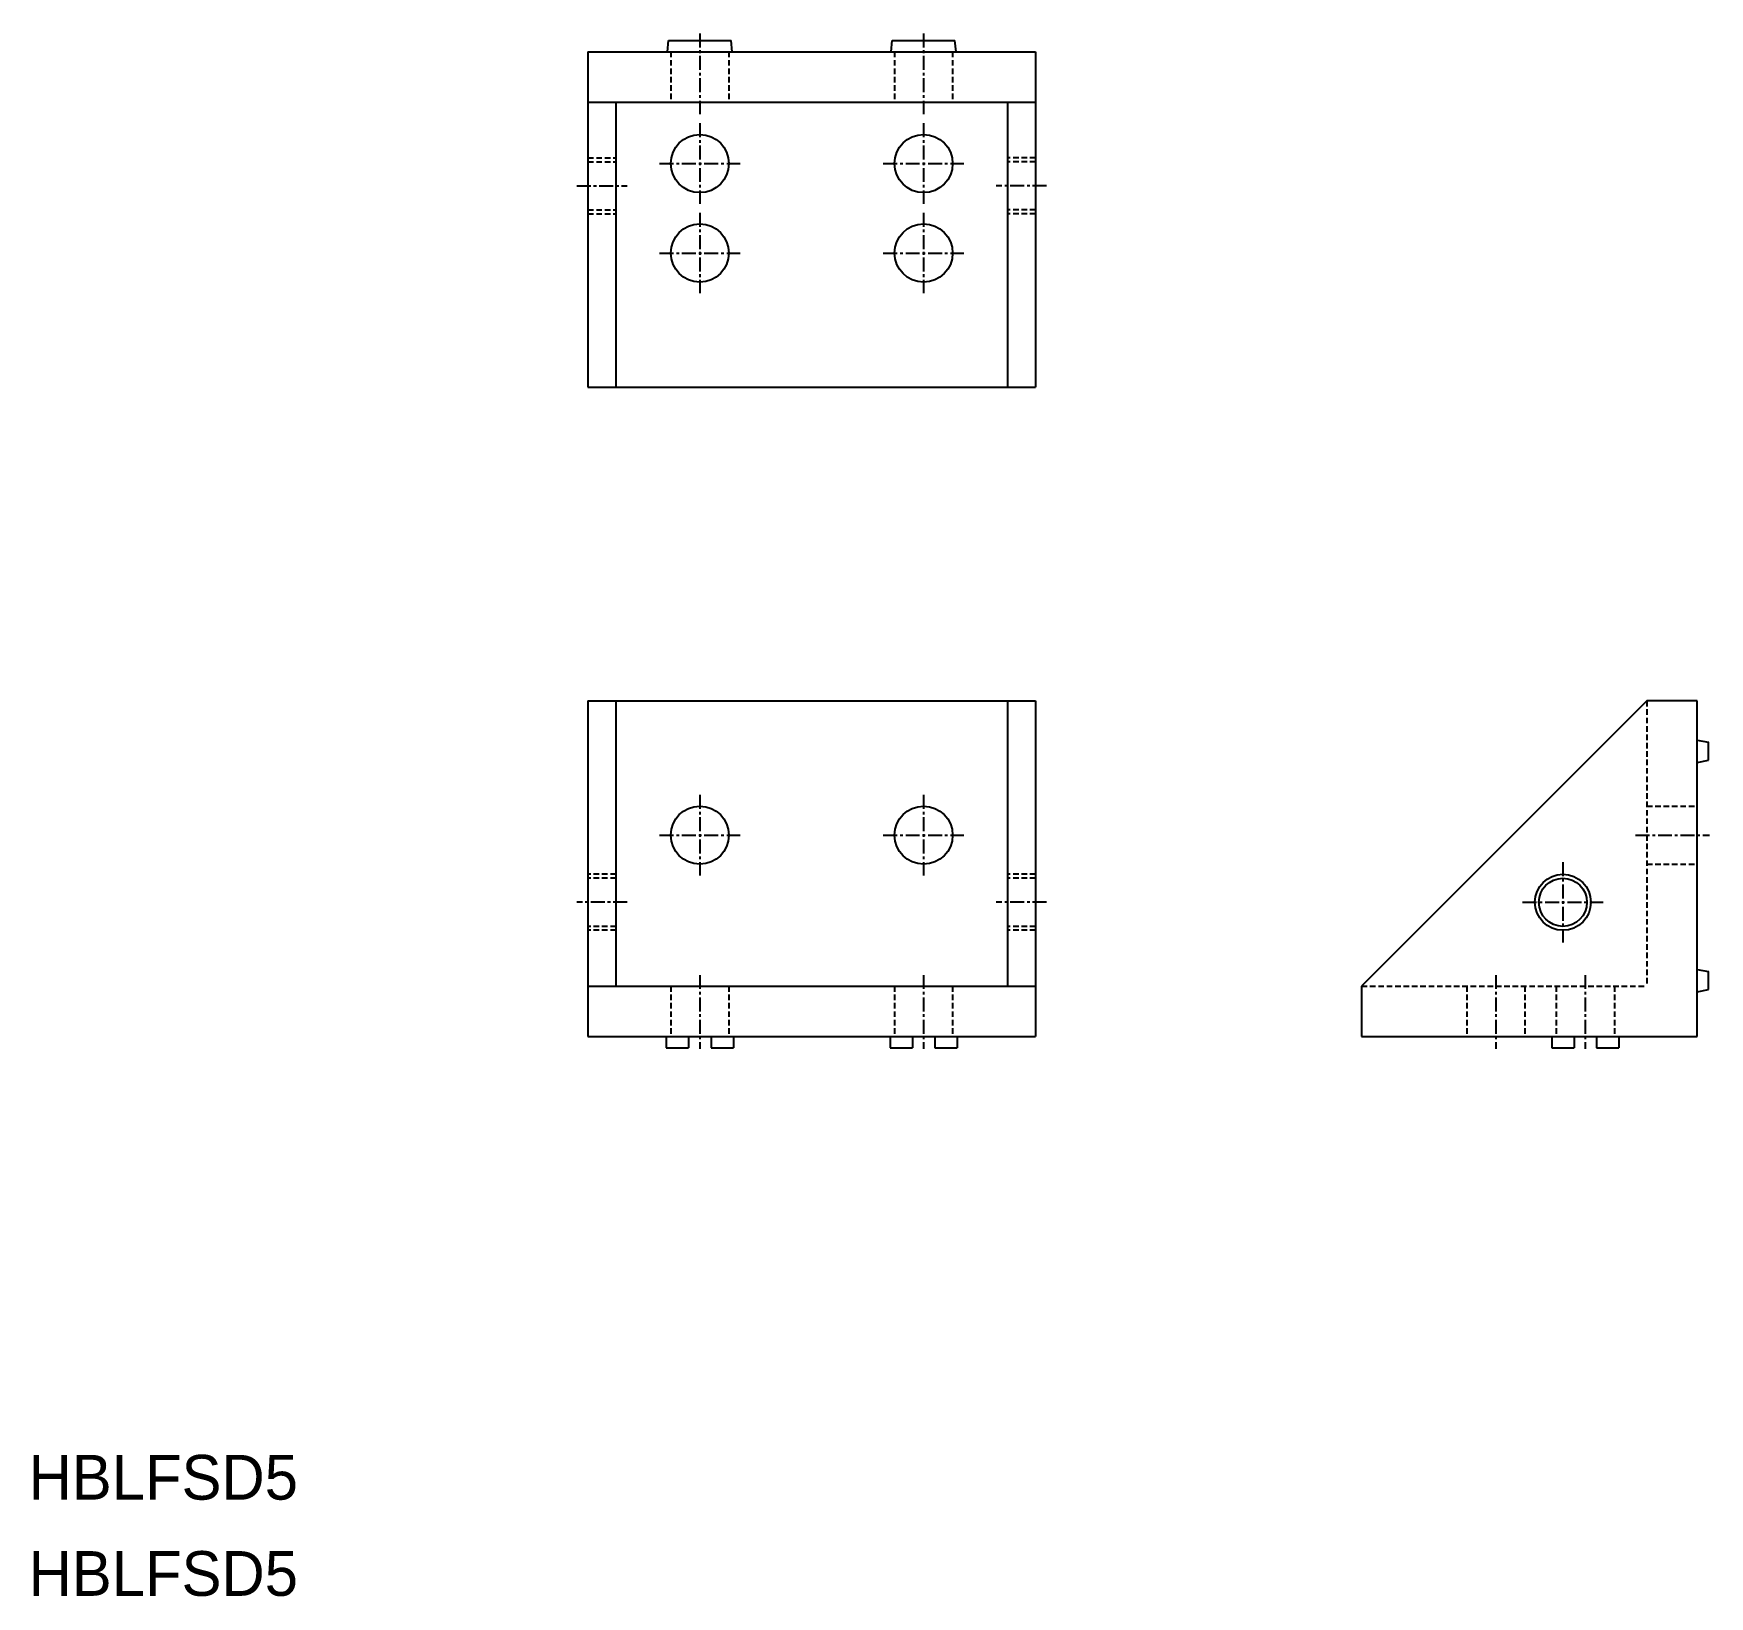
# Model space of a CAD drawing. Extents: x 0 to 150, y 0 to 140.
import ezdxf

# ---------------------------------------------------------------- set-up
doc = ezdxf.new("R2010")
doc.units = 0
doc.header["$MEASUREMENT"] = 0
doc.linetypes.add('CENTER', pattern=[2, 1.25, -0.25, 0.25, -0.25])
doc.linetypes.add('DASHED', pattern=[0.75, 0.5, -0.25])
doc.layers.get('0').update_dxf_attribs({"linetype": 'CONTINUOUS'})
doc.layers.add('CENTER', color=1, linetype='CENTER')

msp = doc.modelspace()

# ---------------------------------------------------------------- linework, layer by layer
at = {"color": 7, "linetype": 'Continuous'}
for p, q in [((50, 138.04), (50, 108.04)), ((50, 138.04), (90, 138.04)), ((57.1, 138.04), (57.2, 139.04)), ((57.2, 139.04), (62.8, 139.04)), ((62.9, 138.04), (62.8, 139.04)), ((77.1, 138.04), (77.2, 139.04)), ((77.2, 139.04), (82.8, 139.04)), ((82.9, 138.04), (82.8, 139.04)), ((90, 138.04), (90, 108.04)), ((50, 133.54), (90, 133.54)), ((52.5, 133.54), (52.5, 108.04)), ((87.5, 133.54), (87.5, 108.04)), ((50, 108.04), (90, 108.04)), ((50, 80), (50, 50)), ((50, 80), (90, 80)), ((52.5, 80), (52.5, 54.5)), ((87.5, 80), (87.5, 54.5)), ((90, 80), (90, 50)), ((144.65, 80), (119.15, 54.5)), ((149.15, 80), (144.65, 80)), ((149.15, 50), (149.15, 80)), ((149.15, 76.5), (150.15, 76.3)), ((150.15, 74.7), (150.15, 76.3)), ((149.15, 74.5), (150.15, 74.7)), ((149.15, 56), (150.15, 55.8)), ((150.15, 54.2), (150.15, 55.8)), ((50, 54.5), (90, 54.5)), ((119.15, 54.5), (119.15, 50)), ((149.15, 54), (150.15, 54.2)), ((50, 50), (90, 50)), ((57, 50), (57, 49)), ((59, 50), (59, 49)), ((61, 50), (61, 49)), ((63, 50), (63, 49)), ((77, 50), (77, 49)), ((79, 50), (79, 49)), ((81, 50), (81, 49)), ((83, 50), (83, 49)), ((119.15, 50), (149.15, 50)), ((136.15, 50), (136.15, 49)), ((138.15, 50), (138.15, 49)), ((140.15, 50), (140.15, 49)), ((142.15, 50), (142.15, 49)), ((57, 49), (59, 49)), ((61, 49), (63, 49)), ((77, 49), (79, 49)), ((81, 49), (83, 49)), ((136.15, 49), (138.15, 49)), ((140.15, 49), (142.15, 49))]:
    msp.add_line(p, q, dxfattribs=at)
at = {"color": 3, "linetype": 'DASHED'}
for p, q in [((57.4, 138.04), (57.4, 133.54)), ((62.6, 138.04), (62.6, 133.54)), ((77.4, 138.04), (77.4, 133.54)), ((82.6, 138.04), (82.6, 133.54)), ((50, 128.54), (52.5, 128.54)), ((50, 128.19), (52.5, 128.19)), ((90, 128.54), (87.5, 128.54)), ((90, 128.19), (87.5, 128.19)), ((50, 123.89), (52.5, 123.89)), ((50, 123.54), (52.5, 123.54)), ((90, 123.89), (87.5, 123.89)), ((90, 123.54), (87.5, 123.54)), ((144.65, 80), (144.65, 54.5)), ((144.65, 70.6), (149.15, 70.6)), ((52.5, 64.5), (50, 64.5)), ((90, 64.5), (87.5, 64.5)), ((144.65, 65.4), (149.15, 65.4)), ((52.5, 64.15), (50, 64.15)), ((90, 64.15), (87.5, 64.15)), ((52.5, 59.85), (50, 59.85)), ((52.5, 59.5), (50, 59.5)), ((90, 59.85), (87.5, 59.85)), ((90, 59.5), (87.5, 59.5)), ((57.4, 54.5), (57.4, 50)), ((62.6, 54.5), (62.6, 50)), ((77.4, 54.5), (77.4, 50)), ((82.6, 54.5), (82.6, 50)), ((119.15, 54.5), (144.65, 54.5)), ((128.55, 54.5), (128.55, 50)), ((133.75, 54.5), (133.75, 50)), ((136.55, 54.5), (136.55, 50)), ((141.75, 54.5), (141.75, 50))]:
    msp.add_line(p, q, dxfattribs=at)
at = {"color": 7, "linetype": 'Continuous'}
for centre, radius in [((60, 128.04), 2.6), ((80, 128.04), 2.6), ((60, 120.04), 2.6), ((80, 120.04), 2.6), ((60, 68), 2.6), ((80, 68), 2.6), ((137.15, 62), 2.15)]:
    msp.add_circle(centre, radius, dxfattribs=at)
at = {"color": 3, "linetype": 'Continuous'}
msp.add_circle((137.15, 62), 2.5, dxfattribs=at)
at = {"layer": 'CENTER', "color": 1, "linetype": 'CENTER'}
for p, q in [((60, 139.66), (60, 132.44)), ((80, 139.66), (80, 132.44)), ((60, 131.64), (60, 124.44)), ((80, 131.64), (80, 124.44)), ((56.4, 128.04), (63.6, 128.04)), ((76.4, 128.04), (83.6, 128.04)), ((49, 126.04), (53.5, 126.04)), ((91, 126.04), (86.5, 126.04)), ((60, 123.64), (60, 116.44)), ((80, 123.64), (80, 116.44)), ((56.4, 120.04), (63.6, 120.04)), ((76.4, 120.04), (83.6, 120.04)), ((60, 71.6), (60, 64.4)), ((80, 71.6), (80, 64.4)), ((56.4, 68), (63.6, 68)), ((76.4, 68), (83.6, 68)), ((143.65, 68), (150.25, 68)), ((137.15, 65.6), (137.15, 58.4)), ((137.15, 65.6), (137.15, 58.4)), ((53.5, 62), (49, 62)), ((91, 62), (86.5, 62)), ((133.55, 62), (140.75, 62)), ((133.55, 62), (140.75, 62)), ((60, 55.5), (60, 48.9)), ((80, 55.5), (80, 48.9)), ((131.15, 55.5), (131.15, 48.9)), ((139.15, 55.5), (139.15, 48.9))]:
    msp.add_line(p, q, dxfattribs=at)

# ---------------------------------------------------------------- texts
at = {"color": 7, "linetype": 'Continuous'}
for p in [(0, 8.6), (0, 0)]:
    msp.add_text('HBLFSD5', height=4, dxfattribs=at).set_placement(p)

doc.saveas('drawing.dxf')
